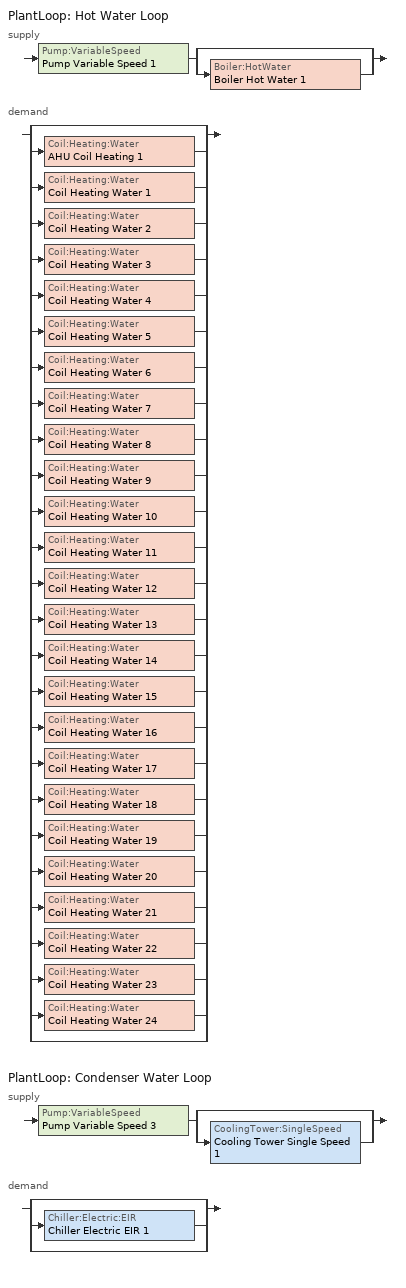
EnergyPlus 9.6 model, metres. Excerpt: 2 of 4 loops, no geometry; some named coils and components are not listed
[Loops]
PlantLoop 'Hot Water Loop'
 supply: Pump:VariableSpeed 'Pump Variable Speed 1' > split
  | bypass
  | Boiler:HotWater 'Boiler Hot Water 1'
 demand: split
  | bypass
  | Coil:Heating:Water 'AHU Coil Heating 1'
  | Coil:Heating:Water 'Coil Heating Water 1'
  | Coil:Heating:Water 'Coil Heating Water 2'
  | Coil:Heating:Water 'Coil Heating Water 3'
  | Coil:Heating:Water 'Coil Heating Water 4'
  | Coil:Heating:Water 'Coil Heating Water 5'
  | Coil:Heating:Water 'Coil Heating Water 6'
  | Coil:Heating:Water 'Coil Heating Water 7'
  | Coil:Heating:Water 'Coil Heating Water 8'
  | Coil:Heating:Water 'Coil Heating Water 9'
  | Coil:Heating:Water 'Coil Heating Water 10'
  | Coil:Heating:Water 'Coil Heating Water 11'
  | Coil:Heating:Water 'Coil Heating Water 12'
  | Coil:Heating:Water 'Coil Heating Water 13'
  | Coil:Heating:Water 'Coil Heating Water 14'
  | Coil:Heating:Water 'Coil Heating Water 15'
  | Coil:Heating:Water 'Coil Heating Water 16'
  | Coil:Heating:Water 'Coil Heating Water 17'
  | Coil:Heating:Water 'Coil Heating Water 18'
  | Coil:Heating:Water 'Coil Heating Water 19'
  | Coil:Heating:Water 'Coil Heating Water 20'
  | Coil:Heating:Water 'Coil Heating Water 21'
  | Coil:Heating:Water 'Coil Heating Water 22'
  | Coil:Heating:Water 'Coil Heating Water 23'
  | Coil:Heating:Water 'Coil Heating Water 24'
  | bypass
PlantLoop 'Condenser Water Loop'
 supply: Pump:VariableSpeed 'Pump Variable Speed 3' > split
  | bypass
  | CoolingTower:SingleSpeed 'Cooling Tower Single Speed 1'
 demand: split
  | bypass
  | Chiller:Electric:EIR 'Chiller Electric EIR 1'
  | bypass
[Coil:Heating:Water] Availability Schedule=Always On Discrete; U-Factor Times Area Value W/K=Autosize; Maximum Water Flow Rate m3/s=Autosize; Performance Input Method=UFactorTimesAreaAndDesignWaterFlowRate; Rated Capacity W=Autosize; Rated Inlet Water Temperature C=82.2; Rated Inlet Air Temperature C=16.6; Rated Outlet Water Temperature C=71.1; Rated Outlet Air Temperature C=32.2; Rated Ratio for Air and Water Convection=0.5
Coil Heating Water 1; Coil Heating Water 2; Coil Heating Water 3; Coil Heating Water 4; Coil Heating Water 5; Coil Heating Water 6; Coil Heating Water 7; Coil Heating Water 8; Coil Heating Water 9; Coil Heating Water 10; Coil Heating Water 11; Coil Heating Water 12; Coil Heating Water 13; Coil Heating Water 14; Coil Heating Water 15; Coil Heating Water 16; Coil Heating Water 17; Coil Heating Water 18; Coil Heating Water 19; Coil Heating Water 20; Coil Heating Water 21; Coil Heating Water 22; Coil Heating Water 23; Coil Heating Water 24
[SetpointManager:Scheduled]
Setpoint Manager Scheduled Hot Water Duck: Control Variable=Temperature; Schedule=Hot_Water_Temperature; Setpoint Node or NodeList=Node Hot Water Deck Supply
[PlantEquipmentList]
Hot Water Loop Heating Equipment List: Boiler:HotWater, Boiler Hot Water 1
Condenser Water Loop Cooling Equipment List: CoolingTower:SingleSpeed, Cooling Tower Single Speed 1
[PlantLoop] Fluid Type=Water; Maximum Loop Temperature=100; Minimum Loop Temperature=0; Maximum Loop Flow Rate=Autosize; Minimum Loop Flow Rate=0; Plant Loop Volume=Autocalculate; Load Distribution Scheme=Optimal; Plant Loop Demand Calculation Scheme=SingleSetpoint
Name | Plant Equipment Operation Scheme
Hot Water Loop | Hot Water Loop Operation Schemes
Condenser Water Loop | Condenser Water Loop Operation Schemes
[Sizing:Plant] Sizing Option=NonCoincident; Zone Timesteps in Averaging Window=1; Coincident Sizing Factor Mode=None
Name | Loop Type | Design Loop Exit Temperature | Loop Design Temperature Difference
Hot Water Loop | Heating | 65 | 10
Condenser Water Loop | Condenser | 29.4 | 5.6
[Pump:VariableSpeed] Design Maximum Flow Rate m3/s=Autosize; Design Pump Head Pa=245000; Design Power Consumption W=Autosize; Fraction of Motor Inefficiencies to Fluid Stream=0; Coefficient 1 of the Part Load Performance Curve=0; Coefficient 2 of the Part Load Performance Curve=1; Coefficient 3 of the Part Load Performance Curve=0; Coefficient 4 of the Part Load Performance Curve=0; Design Minimum Flow Rate=0; Pump Control Type=Intermittent; Skin Loss Radiative Fraction=0.5; Design Power Sizing Method=PowerPerFlowPerPressure; Design Electric Power per Unit Flow Rate=348701.1; Design Shaft Power per Unit Flow Rate per Unit Head=1.28205; Design Minimum Flow Rate Fraction=0
Name | Motor Efficiency
Pump Variable Speed 1 | 0.85
Pump Variable Speed 3 | 0.82
[PlantEquipmentOperationSchemes] Control Scheme Schedule Name 1=Always On Discrete
Name | Control Scheme Object Type 1 | Control Scheme Name 1
Hot Water Loop Operation Schemes | PlantEquipmentOperation:HeatingLoad | Hot Water Loop Heating Operation Scheme
Condenser Water Loop Operation Schemes | PlantEquipmentOperation:CoolingLoad | Condenser Water Loop Cooling Operation Scheme
[PlantEquipmentOperation:CoolingLoad]
Condenser Water Loop Cooling Operation Scheme: Load Range Lower Limit 1=0; Load Range Upper Limit 1=1000000000; Range Equipment List Name 1=Condenser Water Loop Cooling Equipment List
[Boiler:HotWater]
Boiler Hot Water 1: Fuel Type=NaturalGas; Nominal Capacity W=Autosize; Nominal Thermal Efficiency=0.82; Efficiency Curve Temperature Evaluation Variable=LeavingBoiler; Normalized Boiler Efficiency Curve=Boiler Efficiency; Design Water Flow Rate m3/s=Autosize; Minimum Part Load Ratio=0; Maximum Part Load Ratio=1; Optimum Part Load Ratio=1; Water Outlet Upper Temperature Limit C=99; Boiler Flow Mode=NotModulated; Parasitic Electric Load W=0; Sizing Factor=1
[PlantEquipmentOperation:HeatingLoad]
Hot Water Loop Heating Operation Scheme: Load Range Lower Limit 1=0; Load Range Upper Limit 1=1000000000; Range Equipment List Name 1=Hot Water Loop Heating Equipment List
[CoolingTower:SingleSpeed]
Cooling Tower Single Speed 1: Design Water Flow Rate m3/s=Autosize; Design Air Flow Rate m3/s=Autosize; Design Fan Power W=Autosize; Design U-Factor Times Area Value W/K=Autosize; Free Convection Regime Air Flow Rate m3/s=Autosize; Free Convection Regime Air Flow Rate Sizing Factor=0.1; Free Convection Regime U-Factor Times Area Value W/K=Autosize; Free Convection U-Factor Times Area Value Sizing Factor=0.1; Performance Input Method=UFactorTimesAreaAndDesignWaterFlowRate; Heat Rejection Capacity and Nominal Capacity Sizing Ratio=1.25; Nominal Capacity W=850000; Free Convection Capacity W=0; Free Convection Nominal Capacity Sizing Factor=0.1; Design Inlet Air Dry-Bulb Temperature C=25.6; Design Inlet Air Wet-Bulb Temperature C=25.6; Design Approach Temperature deltaC=Autosize; Design Range Temperature deltaC=Autosize; Basin Heater Capacity W/K=0; Basin Heater Setpoint Temperature C=2; Evaporation Loss Mode=LossFactor; Evaporation Loss Factor percent/K=0.2; Drift Loss Percent percent=0.008; Blowdown Calculation Mode=ConcentrationRatio; Blowdown Concentration Ratio=3; Capacity Control=FanCycling; Number of Cells=1; Cell Control=MinimalCell; Cell Minimum  Water Flow Rate Fraction=0.33; Cell Maximum Water Flow Rate Fraction=2.5; Sizing Factor=1
[SetpointManager:FollowOutdoorAirTemperature]
Setpoint Manager Follow Outdoor Air Temperature 1: Control Variable=Temperature; Reference Temperature Type=OutdoorAirWetBulb; Offset Temperature Difference=1.5; Maximum Setpoint Temperature=80; Minimum Setpoint Temperature=6; Setpoint Node or NodeList=Node Condenser Water Deck Supply
[Schedule:Day:Interval]
Hot_Water_Temperature_Default; Hot_Water_Temperature_Summer_Design_Day; Hot_Water_Temperature_Winter_Design_Day: No, 24:00, 65
[Schedule:Week:Daily]
Hot_Water_Temperature Week Rule - Jan1-Dec31: Hot_Water_Temperature_Default, Hot_Water_Temperature_Default, Hot_Water_Temperature_Default, Hot_Water_Temperature_Default, Hot_Water_Temperature_Default, Hot_Water_Temperature_Default, Hot_Water_Temperature_Default, Hot_Water_Temperature_Default, Hot_Water_Temperature_Summer_Design_Day, Hot_Water_Temperature_Winter_Design_Day, Hot_Water_Temperature_Default, Hot_Water_Temperature_Default
[Schedule:Year]
Hot_Water_Temperature: Hot_Water_Temperature Week Rule - Jan1-Dec31, 1, 1, 12, 31
[Schedule:Constant]
Always On Discrete: Hourly Value=1
[Curve:Biquadratic]
Boiler Efficiency: Coefficient1 Constant=1; Coefficient2 x=0; Coefficient3 x**2=0; Coefficient4 y=0; Coefficient5 y**2=0; Coefficient6 x*y=0; Minimum Value of x=0; Maximum Value of x=1; Minimum Value of y=0; Maximum Value of y=1; Input Unit Type for X=Dimensionless; Input Unit Type for Y=Dimensionless; Output Unit Type=Dimensionless
